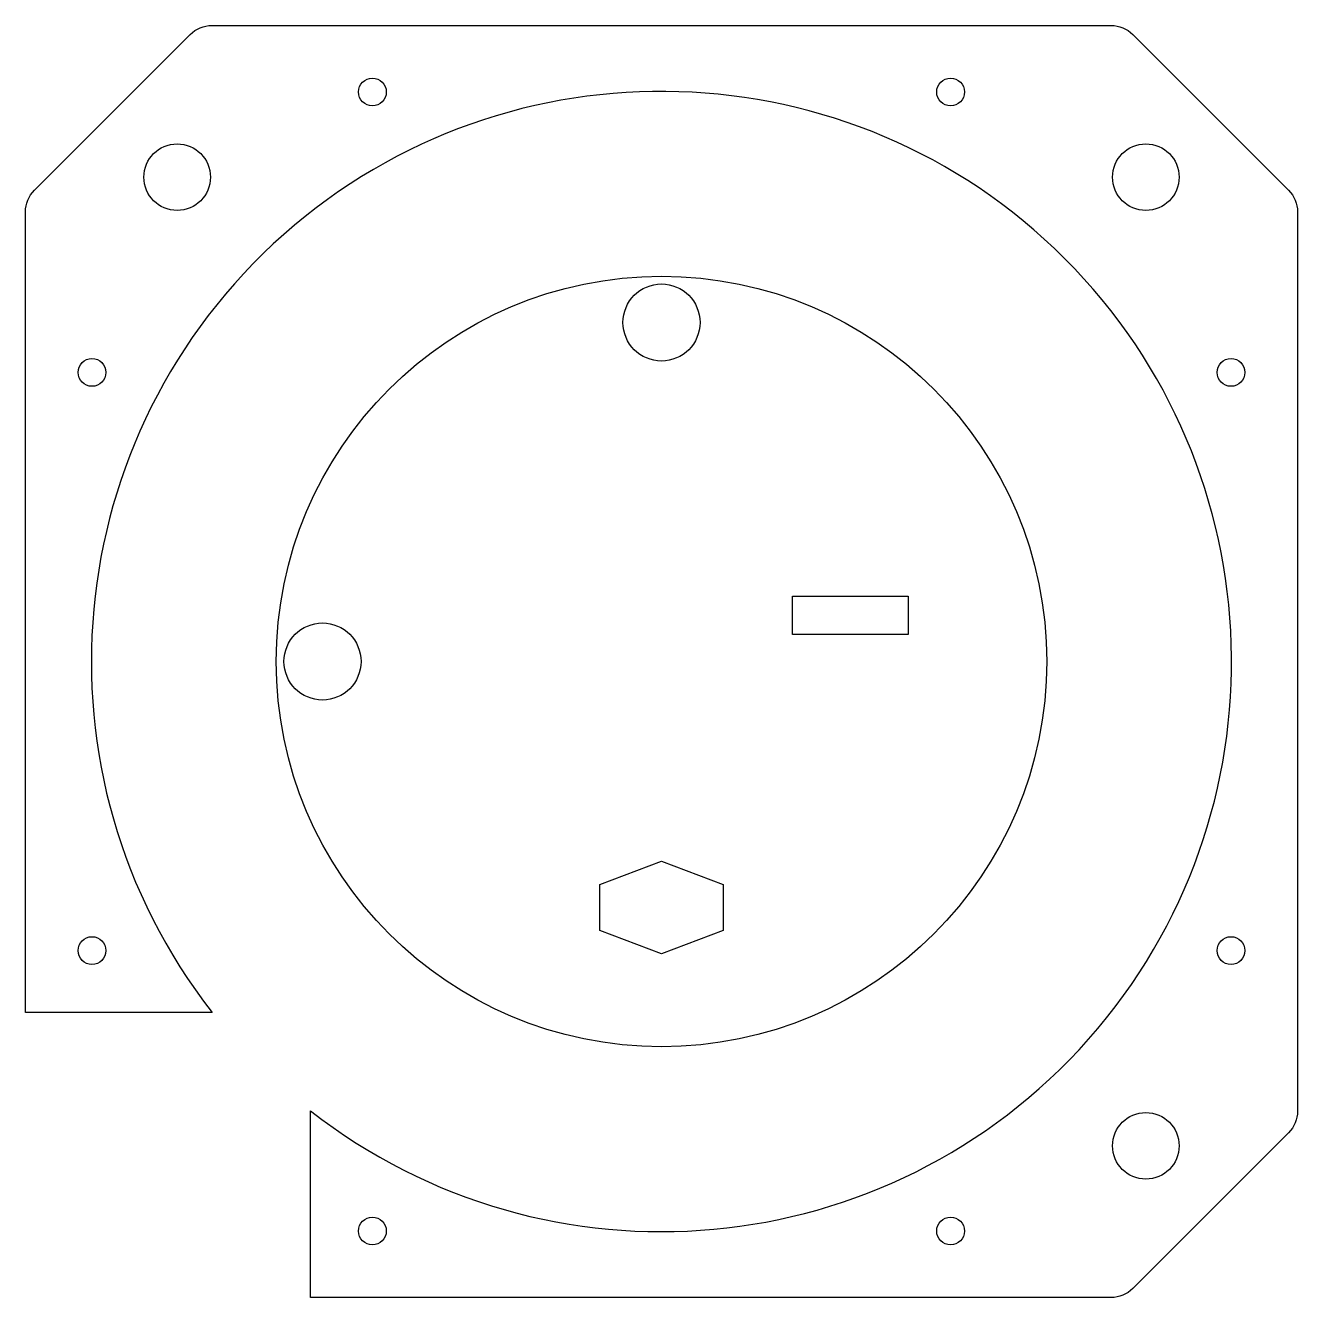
# Model space of a CAD drawing. Header units: millimetres. Extents: x -41.3 to 41.3, y -41.3 to 41.3.
import ezdxf

# ---------------------------------------------------------------- set-up
doc = ezdxf.new("R2010")
doc.units = ezdxf.units.MM
doc.layers.get('0').update_dxf_attribs({"linetype": 'CONTINUOUS'})

msp = doc.modelspace()

# ---------------------------------------------------------------- linework, layer by layer
msp.add_lwpolyline([(-22.778, -29.158, 16.341147), (-29.158, -22.778), (-41.278, -22.778), (-41.278, 29.172, -0.198912), (-40.692, 30.586), (-30.586, 40.692, -0.198912), (-29.172, 41.278), (29.172, 41.278, -0.198912), (30.586, 40.692), (40.692, 30.586, -0.198912), (41.278, 29.172), (41.278, -29.172, -0.198912), (40.692, -30.586), (30.586, -40.692, -0.198912), (29.172, -41.278), (-22.778, -41.278)], format="xyb", close=True)
for points in [[(8.5, 4.25), (16, 4.25), (16, 1.75), (8.5, 1.75)], [(4, -14.464), (4, -17.464), (0, -18.964), (-4, -17.464), (-4, -14.464), (0, -12.964)]]:
    msp.add_lwpolyline(points, close=True)
for centre, radius in [((-18.76, 36.96), 0.9), ((18.76, 36.96), 0.9), ((-31.431, 31.431), 2.159), ((31.431, 31.431), 2.159), ((0, 0), 25), ((0, 22), 2.5), ((-36.96, 18.76), 0.9), ((36.96, 18.76), 0.9), ((-22, 0), 2.5), ((-36.96, -18.76), 0.9), ((36.96, -18.76), 0.9), ((31.431, -31.431), 2.159), ((-18.76, -36.96), 0.9), ((18.76, -36.96), 0.9)]:
    msp.add_circle(centre, radius)

doc.saveas('drawing.dxf')
